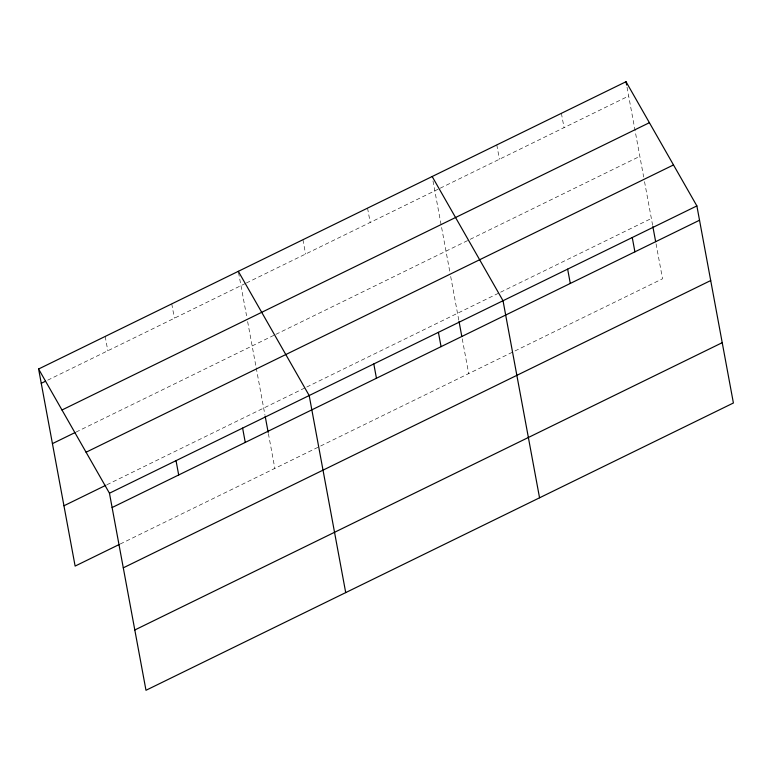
<?xml version="1.0" encoding="UTF-8"?>
<svg xmlns="http://www.w3.org/2000/svg" width="772" height="772" viewBox="0 0 772 772"><rect width="100%" height="100%" fill="white"/><g stroke="black" fill="none" stroke-linecap="round" stroke-linejoin="round"><path stroke-width="0.58" stroke-dasharray="3.86 2.9" d="M47.7 380.171L245.284 283.536M246.355 283.006L439.123 188.725M440.204 188.194L628.669 96.027M76.052 432.079L274.764 334.884M275.845 334.363L639.843 156.34M106.893 484.758L305.664 387.544M306.745 387.023L499.513 292.742M500.594 292.212L651.356 218.476M120.22 544.019L662.54 278.779L655.872 242.833M627.028 87.217L643.684 177.049M644.533 181.652L652.649 225.434M561.398 113.32L564.052 127.631M496.782 144.914L499.436 159.235M432.986 180.928L449.835 271.85M450.684 276.453L458.8 320.235M462.245 338.792L468.691 373.59M367.549 208.122L370.203 222.433M302.933 239.725L305.587 254.036M238.529 272.429L246.558 315.796M247.638 321.596L255.986 366.661M256.207 367.81L264.96 415.046M268.395 433.603L274.842 468.392M171.751 303.888L174.395 318.199M105.175 336.447L107.829 350.758"/><path stroke-width="1.16" d="M38.6 369.006L626.015 81.716L696.875 205.921L733.4 402.994L145.985 690.284L109.46 493.221L38.6 369.006L75.125 566.079L119.149 544.54M41.254 383.317L45.548 381.214M61.982 410L649.397 122.7M52.428 443.63L74.981 432.6M86.078 452.228L673.493 164.938M63.951 505.766L105.822 485.289M109.46 493.221L696.875 205.921M112.114 507.532L699.529 220.232M123.288 567.835L710.703 280.545M134.81 629.981L722.225 342.681M432.166 176.518L503.026 300.733L539.551 497.795M238.316 271.329L309.186 395.534L345.711 592.606M626.015 81.716L626.623 85.016M652.861 226.592L655.66 241.665M632.258 237.525L634.912 251.836M567.642 269.129L570.296 283.44M459.022 321.403L461.81 336.476M438.409 332.336L441.063 346.647M373.802 363.94L376.447 378.251M265.172 416.204L268.183 432.445M242.611 428.093L245.264 442.414M176.035 460.652L178.689 474.973"/></g></svg>
